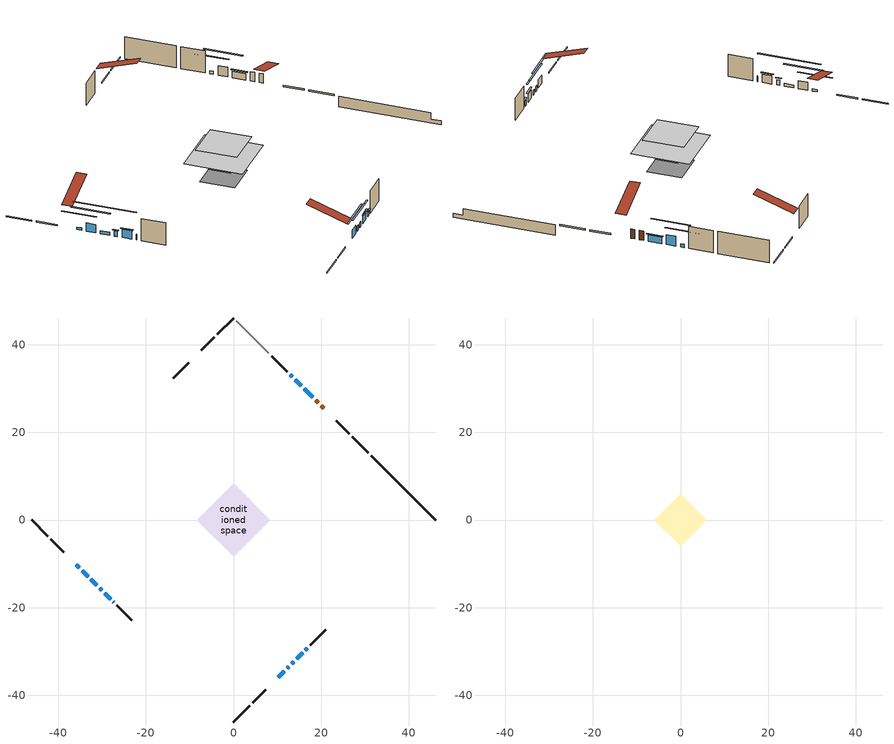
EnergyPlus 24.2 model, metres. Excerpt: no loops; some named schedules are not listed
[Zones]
conditioned space
 floor outside (Floor1 construction): -3.25,0 0,3.25 3.25,0 0,-3.25 z0.86
 floor adiabatic (AdiabaticFloorConstruction): -8.4,0 0,8.4 8.4,0 0,-8.4 z3.3
 floor foundation (Slab1 construction): -5.03,0 0,5.03 5.03,0 0,-5.03 z-1.43
 wall outside (RimJoist1 construction): 0,-46.07 3.69,-42.38 / -46.07,0 -42.38,-3.69 / 0,46.07 -3.69,42.38 / 30.76,15.31 27.07,19 z0.86:1.16
 wall outside (RimJoist2 construction): 4.35,-41.72 7.35,-38.72 / -41.72,-4.35 -38.72,-7.35 / -4.35,41.72 -7.35,38.72 / 26.41,19.66 23.41,22.66 z0.86:1.16
 wall outside (AdiabaticWallConstruction 1): 20.57,25.5 19.99,26.08 / 19.33,26.74 18.72,27.35 z0.86:2.89
 wall outside (AdiabaticWallConstruction): 18.07,28 16.13,29.94 z0.86:2.28; 10.19,-35.88 11.55,-34.52 / -34.54,-11.53 -33.18,-12.89 / 14.39,-31.68 15.75,-30.32 / -29.41,-16.66 -28.05,-18.02 z0.86:2.64; 12.21,-33.86 12.64,-33.43 / 16.41,-29.66 16.84,-29.23 z0.86:1.93; 13.3,-32.77 13.73,-32.34 z0.86:1.88; -35.88,-10.19 -35.2,-10.87 z0.86:1.37; -32.52,-13.55 -31.15,-14.92 z0.86:1.47; -30.5,-15.57 -30.07,-16 z0.86:2.03; -27.39,-18.68 -27.32,-18.75 z0.86:2.08; 15.47,30.6 14.07,32 z0.86:2.99; 13.41,32.66 12.91,33.16 z0.86:1.57
 wall outside (Wall1 construction): 17.5,-28.57 21.01,-25.06 / -26.67,-19.4 -23.15,-22.92 / -10.19,35.88 -13.71,32.36 / 12.25,33.82 8.73,37.34 z0.86:5.74
 wall foundation (FoundationWall1 construction): 31.41,14.66,-1.43 31.41,14.66,0.86 44.6,1.47,0.86 44.6,1.47,-0.55 46.07,0,-0.55 46.07,0,-1.43
 wall adiabatic (Wall3 construction): 8.08,37.99 0.66,45.41 z0.86:5.74
 window (WindowConstruction): 18.07,28 16.13,29.94 z0.86:2.28
 window (WindowConstruction 7): 10.19,-35.88 11.55,-34.52 z0.86:2.64
 window (WindowConstruction 8): 12.21,-33.86 12.64,-33.43 z0.86:1.93
 window (WindowConstruction 9): 13.3,-32.77 13.73,-32.34 z0.86:1.87
 window (WindowConstruction 10): -35.88,-10.19 -35.2,-10.87 z0.86:1.37
 window (WindowConstruction 11): -34.54,-11.53 -33.18,-12.89 z0.86:2.64
 window (WindowConstruction 13): -32.52,-13.55 -31.16,-14.91 z0.86:1.47
 window (WindowConstruction 1): 14.39,-31.68 15.75,-30.32 z0.86:2.64
 window (WindowConstruction 2): 16.41,-29.66 16.84,-29.23 z0.86:1.93
 window (WindowConstruction 3): -30.5,-15.57 -30.07,-16 z0.86:2.03
 window (WindowConstruction 4): -29.41,-16.66 -28.05,-18.02 z0.86:2.64
 window (WindowConstruction 12): -27.39,-18.68 -27.32,-18.75 z0.86:2.08
 window (WindowConstruction 5): 15.47,30.6 14.07,32 z0.86:2.99
 window (WindowConstruction 6): 13.41,32.66 12.91,33.16 z0.86:1.57
 door (Door): 20.57,25.5 19.99,26.08 z0.86:2.89
 door (Door 1): 19.33,26.74 18.72,27.35 z0.86:2.89
 ceiling adiabatic (AdiabaticFloorConstruction): 0,-8.4 8.4,0 0,8.4 -8.4,0 z3.3
attic - vented
 floor to conditioned space (Floor2 construction Reversed): -5.94,0 0,5.94 5.94,0 0,-5.94 z5.74
 roof outside (Roof1 construction): 9.53,-36.54,5.74 3.75,-30.75,8.46 2.22,-32.28,8.46 8.01,-38.06,5.74; -36.54,-9.53,5.74 -30.75,-3.75,8.46 -32.28,-2.22,8.46 -38.06,-8.01,5.74; -9.53,36.54,5.74 -3.75,30.75,8.46 -2.22,32.28,8.46 -8.01,38.06,5.74; 21.23,24.85,5.74 15.44,19.06,8.46 16.96,17.54,8.46 22.75,23.32,5.74
shading: 15.91,30.16 18.28,27.79 18.49,28 16.13,30.37 z2.58; 13.71,-32.36 8.03,-38.04 8.24,-38.25 13.92,-32.57 z5.69; 14.8,-31.27 10.05,-36.02 10.26,-36.23 15.01,-31.48 z4.98; 15.89,-30.18 11.14,-34.93 11.35,-35.14 16.1,-30.39 z4.93; -33.04,-13.03 -38.04,-8.03 -38.25,-8.24 -33.25,-13.24 z4.42; -31.02,-15.05 -36.7,-9.37 -36.91,-9.58 -31.23,-15.26 z5.69; -27.27,-18.8 -36.4,-9.67 -36.61,-9.88 -27.49,-19.01 z6.96; 15.96,-30.11 14.18,-31.89 14.39,-32.11 16.17,-30.32 z2.94; 17.05,-29.02 16.2,-29.87 16.41,-30.08 17.26,-29.23 z2.23; -29.86,-16.21 -30.71,-15.36 -30.92,-15.57 -30.07,-16.42 z2.33; -27.84,-18.23 -29.62,-16.45 -29.83,-16.66 -28.05,-18.45 z2.94; 11.91,34.16 17.63,28.44 17.84,28.66 12.12,34.37 z6.04; 10.75,35.32 15.57,30.5 15.78,30.71 10.96,35.53 z4.62
[Building]
Building 1: Terrain=Suburbs
[Site:Location]
Montreal Intl AP_QC: Latitude {deg}=45.47; Longitude {deg}=-73.74; Time Zone {hr}=-5; Elevation {m}=36; Keep Site Location Information=Yes
[Site:GroundTemperature:Shallow]
2.07863, -0.316383, -0.508184, 0.628371, 5.19101, 9.73239, 13.6695, 16.1636, 16.3755, 14.347, 10.5102, 6.10817
[Site:WaterMainsTemperature]
Calculation Method=Schedule; Temperature Schedule=mains temperature schedule
[Material] Roughness=Rough; Thermal Absorptance=0.9
Name | Thickness {m} | Conductivity {W/m-K} | Density {kg/m3} | Specific Heat {J/kg-K} | Solar Absorptance | Visible Absorptance
asphalt or fiberglass shingles | 0.00635 | 0.162714 | 1121.4 | 1465.45 | 0.4 | 0.4
ceiling loosefill ins | 0.0846667 | 0.0480833 | 16.02 | 1046.75 | 0.7 | 0.7
ceiling stud and cavity | 0.1397 | 0.0931187 | 65.682 | 1177.47 | 0.7 | 0.7
concrete 4.0 in. | 0.1016 | 1.803125 | 2242.8 | 837.4 | 0.7 | 0.7
concrete 8.0 in. | 0.2032 | 1.803125 | 2242.8 | 837.4 | 0.7 | 0.7
door material | 0.04445 | 0.0451087 | 512.64 | 1214.23 | 0.7 | 0.7
door material 1 | 0.04445 | 0.188738 | 512.64 | 1214.23 | 0.7 | 0.7
exterior vertical ins | 0.0542606 | 0.029427 | 32.04 | 1214.23 | 0.7 | 0.7
floor covering | 0.0127 | 0.0433444 | 54.468 | 1339.84 | 0.6 | 0.6
floor rigid ins; rim joist rigid ins; wall rigid ins | 0.051816 | 0.029427 | 32.04 | 1214.23 | 0.7 | 0.7
floor rigid ins 1; wall rigid ins 2 | 0.512978 | 0.029427 | 32.04 | 1214.23 | 0.7 | 0.7
floor stud and cavity | 0.1397 | 0.102477 | 92.3553 | 1139.71 | 0.7 | 0.7
floor stud and cavity 1 | 0.1397 | 1.75129 | 37.0049 | 1207.88 | 0.7 | 0.7
furniture material conditioned space 1 | 0.1524 | 0.115458 | 640.8 | 1214.23 | 0.6 | 0.6
gypsum board | 0.0127 | 0.160291 | 801 | 837.4 | 0.6 | 0.6
gypsum board 1 | 0.0127 | 0.160291 | 801 | 837.4 | 0.7 | 0.7
osb sheathing 0.5 in. | 0.0127 | 0.115458 | 512.64 | 1214.23 | 0.7 | 0.7
osb sheathing 0.75 in. | 0.01905 | 0.115458 | 512.64 | 1214.23 | 0.7 | 0.7
osb sheathing 2.0 in. | 0.0508 | 0.115458 | 512.64 | 1214.23 | 0.7 | 0.7
rim joist stud and cavity | 0.0508 | 0.034693 | 125.044 | 1163.47 | 0.6 | 0.6
rim joist stud and cavity 1 | 0.0508 | 0.0345269 | 125.044 | 1163.47 | 0.6 | 0.6
wall rigid ins 1 | 0.051816 | 0.029427 | 32.04 | 1214.23 | 0.4 | 0.4
wall stud and cavity | 0.1397 | 0.149696 | 139.0536 | 1170.24 | 0.7 | 0.7
wall stud and cavity 1 | 0.1397 | 0.127443 | 139.0536 | 1170.24 | 0.7 | 0.7
wall stud and cavity 2 | 0.0889 | 0.380278 | 52.3479 | 1209.89 | 0.7 | 0.7
wall stud and cavity 3 | 0.0889 | 0.391764 | 83.0341 | 1211.67 | 0.7 | 0.7
wood siding | 0.0254 | 0.102417 | 544.68 | 1172.36 | 0.4 | 0.4
wood siding 1; wood siding 2; wood siding 3 | 0.0254 | 0.102417 | 544.68 | 1172.36 | 0.7 | 0.7
[WindowMaterial:SimpleGlazingSystem]
Name | U-Factor {W/m2-K} | Solar Heat Gain Coefficient
WindowMaterial | 2.921331 | 0.62
WindowMaterial 1 | 2.89748 | 0.65
WindowMaterial 2 | 2.99003 | 0.52
WindowMaterial 3 | 2.98776 | 0.52
WindowMaterial 4 | 2.890102 | 0.66
WindowMaterial 5 | 2.99685 | 0.5
WindowMaterial 6 | 2.992306 | 0.51
WindowMaterial 7 | 3.01161 | 0.48
WindowMaterial 8 | 3.11495 | 0.41
WindowMaterial 9 | 2.97584 | 0.55
[Construction]
AdiabaticFloorConstruction: floor stud and cavity 1, floor rigid ins 1, osb sheathing 0.75 in., floor covering
AdiabaticWallConstruction: wood siding 2, wall rigid ins 2, wall stud and cavity 2, gypsum board
AdiabaticWallConstruction 1: wood siding 3, wall rigid ins 2, wall stud and cavity 2, gypsum board
Door: door material
Door 1: door material 1
Floor1 construction: floor stud and cavity, floor rigid ins, osb sheathing 0.75 in., floor covering
Floor2 construction Reversed: gypsum board, ceiling stud and cavity, ceiling loosefill ins
FoundationWall1 construction: concrete 8.0 in., gypsum board 1
furniture construction conditioned space 1: furniture material conditioned space 1
PartitionWallConstruction: gypsum board, wall stud and cavity 3, gypsum board
RimJoist1 construction: wood siding 1, rim joist rigid ins, osb sheathing 2.0 in., rim joist stud and cavity
RimJoist2 construction: wood siding 1, rim joist rigid ins, osb sheathing 2.0 in., rim joist stud and cavity 1
Roof1 construction: asphalt or fiberglass shingles
Slab1 construction: concrete 4.0 in.
Wall1 construction: wood siding, wall rigid ins, osb sheathing 0.5 in., wall stud and cavity, gypsum board
Wall3 construction: wall rigid ins 1, osb sheathing 0.5 in., wall stud and cavity 1, gypsum board
WindowConstruction: WindowMaterial
WindowConstruction 1; WindowConstruction 11; WindowConstruction 4; WindowConstruction 7: WindowMaterial 1
WindowConstruction 10: WindowMaterial 7
WindowConstruction 12: WindowMaterial 8
WindowConstruction 13: WindowMaterial 9
WindowConstruction 2; WindowConstruction 8: WindowMaterial 2
WindowConstruction 3: WindowMaterial 3
WindowConstruction 5: WindowMaterial 4
WindowConstruction 6: WindowMaterial 5
WindowConstruction 9: WindowMaterial 6
[Zone] Multiplier=1; Part of Total Floor Area=Yes
Name | Volume {m3}
attic - vented | 31.2382
conditioned space | 489.4
[Space]
Name | Zone | Volume {m3}
attic - vented 1 | attic - vented | 31.2382
conditioned space 1 | conditioned space | 489.4
[ZoneInfiltration:EffectiveLeakageArea]
infil attic - vented 1: Zone or Space=attic - vented 1; Schedule=Always On Discrete; Effective Air Leakage Area {cm2}=2822.4; Stack Coefficient=0.000189645; Wind Coefficient=9.30446e-06
[ZoneMixing]
whole house fan mix: Zone or Space=attic - vented; Schedule=Always On Continuous; Design Flow Rate Calculation Method=Flow/Zone; Design Flow Rate {m3/s}=0; Source Zone or Space=conditioned space
[SurfaceProperty:ExposedFoundationPerimeter]
Slab1: Exposed Perimeter Calculation Method=TotalExposedPerimeter; Total Exposed Perimeter {m}=20.726
[InternalMass] Zone or ZoneList=conditioned space; Space or SpaceList=conditioned space 1
Name | Construction | Surface Area {m2}
furniture mass conditioned space 1 | furniture construction conditioned space 1 | 85.1481
partition wall mass | PartitionWallConstruction | 212.87
[Lights]
interior lighting: Zone or ZoneList or Space or SpaceList=conditioned space 1; Schedule=interior lighting schedule; Design Level Calculation Method=LightingLevel; Lighting Level {W}=343.2; Return Air Fraction=0; Fraction Radiant=0.6; Fraction Visible=0.2; Fraction Replaceable=1
[People]
occupants: Zone or ZoneList or Space or SpaceList=conditioned space 1; Number of People Schedule=occupants schedule; Number of People Calculation Method=People; Number of People=3; Fraction Radiant=0.314171; Sensible Heat Fraction=0.56303; Activity Level Schedule=occupants activity schedule; Carbon Dioxide Generation Rate {m3/s-W}=0; Enable ASHRAE 55 Comfort Warnings=No; Mean Radiant Temperature Calculation Type=EnclosureAveraged
[ElectricEquipment] Zone or ZoneList or Space or SpaceList=conditioned space 1; Design Level Calculation Method=EquipmentLevel
Name | Schedule | Design Level {W} | Fraction Latent | Fraction Radiant | Fraction Lost
clothes dryer | clothes dryer schedule | 140.772 | 0.015 | 0.081 | 0.85
clothes washer | clothes washer schedule | 32.1985 | 0.03 | 0.162 | 0.7
cooking range | cooking range schedule | 208.969 | 0.08 | 0.432 | 0.2
dishwasher | dishwasher schedule | 66.8632 | 0.3 | 0.18 | 0.4
fridge | fridge schedule | 72.9452 | 0 | 0.6 | 0
mech vent bath fan 0 | mech vent bath fan 0 schedule | 50.2 | 0 | 0 | 1
mech vent bath fan 1 | mech vent bath fan 1 schedule | 50.2 | 0 | 0 | 1
mech vent house fan | mech vent house fan schedule | 0 | 0 | 0 | 1
mech vent house fan cfis | mech vent house fan cfis schedule | 0 | 0 | 0 | 0
mech vent range fan 0 | mech vent range fan 0 schedule | 57 | 0 | 0 | 1
misc plug loads | misc plug loads schedule | 494.7 | 0.045 | 0.513 | 0.1
whole house fan | Always On Discrete | 0 | 0 | 0 | 1
[OtherEquipment] Zone or ZoneList or Space or SpaceList=conditioned space 1; Design Level Calculation Method=EquipmentLevel
Name | Fuel Type | Schedule | Design Level {W} | Fraction Latent | Fraction Radiant | Fraction Lost
clothes dryer 1 | Electricity | clothes dryer schedule | 0 | 0.015 | 0.081 | 0.85
cooking range 1 | Electricity | cooking range schedule | 0 | 0.08 | 0.432 | 0.2
general water use latent | None | general water use schedule | 59.3978 | 1 | 0 | 0
general water use sensible | None | general water use schedule | -58.539 | 0 | 0.6 | 0
mech vent house fan latent load | None | Always On Discrete | 0 | 1 | 0 | 0
mech vent house fan sensible load | None | Always On Discrete | 0 | 0 | 0 | 0
water heater energy adjustment1 | Electricity | Always On Discrete | 0.01 | 0 | 0 | 1
[ZoneInfiltration:DesignFlowRate] Zone or ZoneList or Space or SpaceList=conditioned space 1; Schedule=Always On Discrete; Design Flow Rate Calculation Method=Flow/Zone; Design Flow Rate {m3/s}=0
infil flow; natural vent flow; whole house fan flow
[Foundation:Kiva]
Foundation Kiva 1: Initial Indoor Air Temperature {C}=18; Wall Height Above Grade {m}=0.859993; Wall Depth Below Slab {m}=0.2032; Custom Block Material Name 1=exterior vertical ins; Custom Block Depth 1 {m}=2.28999; Custom Block X Position 1 {m}=0.2159; Custom Block Z Position 1 {m}=0
[Foundation:Kiva:Settings]
Soil Conductivity {W/m-K}=0.849921; Soil Density {kg/m3}=1842.3; Soil Specific Heat {J/kg-K}=418.7; Ground Solar Absorptivity=0.9; Ground Thermal Absorptivity=0.9; Ground Surface Roughness {m}=0.03; Far-Field Width {m}=40; Deep-Ground Boundary Condition=ZeroFlux; Deep-Ground Depth {m}=40; Minimum Cell Dimension {m}=0.2; Maximum Cell Growth Coefficient=3; Simulation Timestep=Timestep
[Exterior:Lights]
exterior lighting: Schedule=exterior lighting schedule; Design Level {W}=75.6
[Schedule:Constant]
Name | Hourly Value
Always On Continuous; mech vent house fan schedule; mech vent house fan cfis schedule; Always On Discrete | 1
occupants activity schedule | 117.228
fridge schedule | 0
[Schedule:Week:Daily]
interior lighting schedule Week Rule - Jan1-Jan27: interior lighting schedule day, interior lighting schedule day, interior lighting schedule day, interior lighting schedule day, interior lighting schedule day, interior lighting schedule day, interior lighting schedule day, interior lighting schedule default day, interior lighting schedule default day, interior lighting schedule default day, interior lighting schedule default day, interior lighting schedule default day
interior lighting schedule Week Rule - Jan28-Feb3: interior lighting schedule day, interior lighting schedule day, interior lighting schedule day, interior lighting schedule day, interior lighting schedule day 1, interior lighting schedule day 1, interior lighting schedule day 1, interior lighting schedule default day, interior lighting schedule default day, interior lighting schedule default day, interior lighting schedule default day, interior lighting schedule default day
interior lighting schedule Week Rule - Feb4-Feb24: interior lighting schedule day 1, interior lighting schedule day 1, interior lighting schedule day 1, interior lighting schedule day 1, interior lighting schedule day 1, interior lighting schedule day 1, interior lighting schedule day 1, interior lighting schedule default day, interior lighting schedule default day, interior lighting schedule default day, interior lighting schedule default day, interior lighting schedule default day
interior lighting schedule Week Rule - Feb25-Mar3: interior lighting schedule day 1, interior lighting schedule day 1, interior lighting schedule day 1, interior lighting schedule day 1, interior lighting schedule day 2, interior lighting schedule day 2, interior lighting schedule day 2, interior lighting schedule default day, interior lighting schedule default day, interior lighting schedule default day, interior lighting schedule default day, interior lighting schedule default day
interior lighting schedule Week Rule - Mar4-Mar31: interior lighting schedule day 2, interior lighting schedule day 2, interior lighting schedule day 2, interior lighting schedule day 2, interior lighting schedule day 2, interior lighting schedule day 2, interior lighting schedule day 2, interior lighting schedule default day, interior lighting schedule default day, interior lighting schedule default day, interior lighting schedule default day, interior lighting schedule default day
interior lighting schedule Week Rule - Apr1-Apr28: interior lighting schedule day 3, interior lighting schedule day 3, interior lighting schedule day 3, interior lighting schedule day 3, interior lighting schedule day 3, interior lighting schedule day 3, interior lighting schedule day 3, interior lighting schedule default day, interior lighting schedule default day, interior lighting schedule default day, interior lighting schedule default day, interior lighting schedule default day
interior lighting schedule Week Rule - Apr29-May5: interior lighting schedule day 3, interior lighting schedule day 3, interior lighting schedule day 4, interior lighting schedule day 4, interior lighting schedule day 4, interior lighting schedule day 4, interior lighting schedule day 4, interior lighting schedule default day, interior lighting schedule default day, interior lighting schedule default day, interior lighting schedule default day, interior lighting schedule default day
interior lighting schedule Week Rule - May6-May26: interior lighting schedule day 4, interior lighting schedule day 4, interior lighting schedule day 4, interior lighting schedule day 4, interior lighting schedule day 4, interior lighting schedule day 4, interior lighting schedule day 4, interior lighting schedule default day, interior lighting schedule default day, interior lighting schedule default day, interior lighting schedule default day, interior lighting schedule default day
interior lighting schedule Week Rule - May27-Jun2: interior lighting schedule day 4, interior lighting schedule day 4, interior lighting schedule day 4, interior lighting schedule day 4, interior lighting schedule day 4, interior lighting schedule day 5, interior lighting schedule day 5, interior lighting schedule default day, interior lighting schedule default day, interior lighting schedule default day, interior lighting schedule default day, interior lighting schedule default day
interior lighting schedule Week Rule - Jun3-Jun30: interior lighting schedule day 5, interior lighting schedule day 5, interior lighting schedule day 5, interior lighting schedule day 5, interior lighting schedule day 5, interior lighting schedule day 5, interior lighting schedule day 5, interior lighting schedule default day, interior lighting schedule default day, interior lighting schedule default day, interior lighting schedule default day, interior lighting schedule default day
interior lighting schedule Week Rule - Jul1-Jul28: interior lighting schedule day 6, interior lighting schedule day 6, interior lighting schedule day 6, interior lighting schedule day 6, interior lighting schedule day 6, interior lighting schedule day 6, interior lighting schedule day 6, interior lighting schedule default day, interior lighting schedule default day, interior lighting schedule default day, interior lighting schedule default day, interior lighting schedule default day
interior lighting schedule Week Rule - Jul29-Aug4: interior lighting schedule day 6, interior lighting schedule day 6, interior lighting schedule day 6, interior lighting schedule day 7, interior lighting schedule day 7, interior lighting schedule day 7, interior lighting schedule day 7, interior lighting schedule default day, interior lighting schedule default day, interior lighting schedule default day, interior lighting schedule default day, interior lighting schedule default day
interior lighting schedule Week Rule - Aug5-Aug25: interior lighting schedule day 7, interior lighting schedule day 7, interior lighting schedule day 7, interior lighting schedule day 7, interior lighting schedule day 7, interior lighting schedule day 7, interior lighting schedule day 7, interior lighting schedule default day, interior lighting schedule default day, interior lighting schedule default day, interior lighting schedule default day, interior lighting schedule default day
interior lighting schedule Week Rule - Aug26-Sep1: interior lighting schedule day 7, interior lighting schedule day 7, interior lighting schedule day 7, interior lighting schedule day 7, interior lighting schedule day 7, interior lighting schedule day 7, interior lighting schedule day 8, interior lighting schedule default day, interior lighting schedule default day, interior lighting schedule default day, interior lighting schedule default day, interior lighting schedule default day
interior lighting schedule Week Rule - Sep2-Sep29: interior lighting schedule day 8, interior lighting schedule day 8, interior lighting schedule day 8, interior lighting schedule day 8, interior lighting schedule day 8, interior lighting schedule day 8, interior lighting schedule day 8, interior lighting schedule default day, interior lighting schedule default day, interior lighting schedule default day, interior lighting schedule default day, interior lighting schedule default day
interior lighting schedule Week Rule - Sep30-Oct6: interior lighting schedule day 8, interior lighting schedule day 9, interior lighting schedule day 9, interior lighting schedule day 9, interior lighting schedule day 9, interior lighting schedule day 9, interior lighting schedule day 9, interior lighting schedule default day, interior lighting schedule default day, interior lighting schedule default day, interior lighting schedule default day, interior lighting schedule default day
interior lighting schedule Week Rule - Oct7-Oct27: interior lighting schedule day 9, interior lighting schedule day 9, interior lighting schedule day 9, interior lighting schedule day 9, interior lighting schedule day 9, interior lighting schedule day 9, interior lighting schedule day 9, interior lighting schedule default day, interior lighting schedule default day, interior lighting schedule default day, interior lighting schedule default day, interior lighting schedule default day
interior lighting schedule Week Rule - Oct28-Nov3: interior lighting schedule day 9, interior lighting schedule day 9, interior lighting schedule day 9, interior lighting schedule day 9, interior lighting schedule day 10, interior lighting schedule day 10, interior lighting schedule day 10, interior lighting schedule default day, interior lighting schedule default day, interior lighting schedule default day, interior lighting schedule default day, interior lighting schedule default day
interior lighting schedule Week Rule - Nov4-Nov24: interior lighting schedule day 10, interior lighting schedule day 10, interior lighting schedule day 10, interior lighting schedule day 10, interior lighting schedule day 10, interior lighting schedule day 10, interior lighting schedule day 10, interior lighting schedule default day, interior lighting schedule default day, interior lighting schedule default day, interior lighting schedule default day, interior lighting schedule default day
interior lighting schedule Week Rule - Nov25-Dec1: interior lighting schedule day 10, interior lighting schedule day 10, interior lighting schedule day 10, interior lighting schedule day 10, interior lighting schedule day 10, interior lighting schedule day 10, interior lighting schedule day 11, interior lighting schedule default day, interior lighting schedule default day, interior lighting schedule default day, interior lighting schedule default day, interior lighting schedule default day
interior lighting schedule Week Rule - Dec2-Dec31: interior lighting schedule day 11, interior lighting schedule day 11, interior lighting schedule day 11, interior lighting schedule day 11, interior lighting schedule day 11, interior lighting schedule day 11, interior lighting schedule day 11, interior lighting schedule default day, interior lighting schedule default day, interior lighting schedule default day, interior lighting schedule default day, interior lighting schedule default day
occupants schedule Week Rule - Jan1-Dec31: occupants schedule day, occupants schedule day, occupants schedule day, occupants schedule day, occupants schedule day, occupants schedule day, occupants schedule day, occupants schedule default day, occupants schedule default day, occupants schedule default day, occupants schedule default day, occupants schedule default day
clothes dryer schedule Week Rule - Jan1-Dec31: clothes dryer schedule day, clothes dryer schedule day, clothes dryer schedule day, clothes dryer schedule day, clothes dryer schedule day, clothes dryer schedule day, clothes dryer schedule day, clothes dryer schedule default day, clothes dryer schedule default day, clothes dryer schedule default day, clothes dryer schedule default day, clothes dryer schedule default day
clothes washer schedule Week Rule - Jan1-Dec31: clothes washer schedule day, clothes washer schedule day, clothes washer schedule day, clothes washer schedule day, clothes washer schedule day, clothes washer schedule day, clothes washer schedule day, clothes washer schedule default day, clothes washer schedule default day, clothes washer schedule default day, clothes washer schedule default day, clothes washer schedule default day
cooking range schedule Week Rule - Jan1-Dec31: cooking range schedule day, cooking range schedule day, cooking range schedule day, cooking range schedule day, cooking range schedule day, cooking range schedule day, cooking range schedule day, cooking range schedule default day, cooking range schedule default day, cooking range schedule default day, cooking range schedule default day, cooking range schedule default day
dishwasher schedule Week Rule - Jan1-Dec31: dishwasher schedule day, dishwasher schedule day, dishwasher schedule day, dishwasher schedule day, dishwasher schedule day, dishwasher schedule day, dishwasher schedule day, dishwasher schedule default day, dishwasher schedule default day, dishwasher schedule default day, dishwasher schedule default day, dishwasher schedule default day
mech vent bath fan 0 schedule Week Rule - Jan1-Dec31: mech vent bath fan 0 schedule day, mech vent bath fan 0 schedule day, mech vent bath fan 0 schedule day, mech vent bath fan 0 schedule day, mech vent bath fan 0 schedule day, mech vent bath fan 0 schedule day, mech vent bath fan 0 schedule day, mech vent bath fan 0 schedule default day, mech vent bath fan 0 schedule default day, mech vent bath fan 0 schedule default day, mech vent bath fan 0 schedule default day, mech vent bath fan 0 schedule default day
mech vent bath fan 1 schedule Week Rule - Jan1-Dec31: mech vent bath fan 1 schedule day, mech vent bath fan 1 schedule day, mech vent bath fan 1 schedule day, mech vent bath fan 1 schedule day, mech vent bath fan 1 schedule day, mech vent bath fan 1 schedule day, mech vent bath fan 1 schedule day, mech vent bath fan 1 schedule default day, mech vent bath fan 1 schedule default day, mech vent bath fan 1 schedule default day, mech vent bath fan 1 schedule default day, mech vent bath fan 1 schedule default day
mech vent range fan 0 schedule Week Rule - Jan1-Dec31: mech vent range fan 0 schedule day, mech vent range fan 0 schedule day, mech vent range fan 0 schedule day, mech vent range fan 0 schedule day, mech vent range fan 0 schedule day, mech vent range fan 0 schedule day, mech vent range fan 0 schedule day, mech vent range fan 0 schedule default day, mech vent range fan 0 schedule default day, mech vent range fan 0 schedule default day, mech vent range fan 0 schedule default day, mech vent range fan 0 schedule default day
misc plug loads schedule Week Rule - Jan1-Dec31: misc plug loads schedule day, misc plug loads schedule day, misc plug loads schedule day, misc plug loads schedule day, misc plug loads schedule day, misc plug loads schedule day, misc plug loads schedule day, misc plug loads schedule default day, misc plug loads schedule default day, misc plug loads schedule default day, misc plug loads schedule default day, misc plug loads schedule default day
general water use schedule Week Rule - Jan1-Dec31: general water use schedule day, general water use schedule day, general water use schedule day, general water use schedule day, general water use schedule day, general water use schedule day, general water use schedule day, general water use schedule default day, general water use schedule default day, general water use schedule default day, general water use schedule default day, general water use schedule default day
exterior lighting schedule Week Rule - Jan1-Jan27: exterior lighting schedule day, exterior lighting schedule day, exterior lighting schedule day, exterior lighting schedule day, exterior lighting schedule day, exterior lighting schedule day, exterior lighting schedule day, exterior lighting schedule default day, exterior lighting schedule default day, exterior lighting schedule default day, exterior lighting schedule default day, exterior lighting schedule default day
exterior lighting schedule Week Rule - Jan28-Feb3: exterior lighting schedule day, exterior lighting schedule day, exterior lighting schedule day, exterior lighting schedule day, exterior lighting schedule day 1, exterior lighting schedule day 1, exterior lighting schedule day 1, exterior lighting schedule default day, exterior lighting schedule default day, exterior lighting schedule default day, exterior lighting schedule default day, exterior lighting schedule default day
exterior lighting schedule Week Rule - Feb4-Feb24: exterior lighting schedule day 1, exterior lighting schedule day 1, exterior lighting schedule day 1, exterior lighting schedule day 1, exterior lighting schedule day 1, exterior lighting schedule day 1, exterior lighting schedule day 1, exterior lighting schedule default day, exterior lighting schedule default day, exterior lighting schedule default day, exterior lighting schedule default day, exterior lighting schedule default day
exterior lighting schedule Week Rule - Feb25-Mar3: exterior lighting schedule day 1, exterior lighting schedule day 1, exterior lighting schedule day 1, exterior lighting schedule day 1, exterior lighting schedule day 2, exterior lighting schedule day 2, exterior lighting schedule day 2, exterior lighting schedule default day, exterior lighting schedule default day, exterior lighting schedule default day, exterior lighting schedule default day, exterior lighting schedule default day
exterior lighting schedule Week Rule - Mar4-Mar31: exterior lighting schedule day 2, exterior lighting schedule day 2, exterior lighting schedule day 2, exterior lighting schedule day 2, exterior lighting schedule day 2, exterior lighting schedule day 2, exterior lighting schedule day 2, exterior lighting schedule default day, exterior lighting schedule default day, exterior lighting schedule default day, exterior lighting schedule default day, exterior lighting schedule default day
exterior lighting schedule Week Rule - Apr1-Apr28: exterior lighting schedule day 3, exterior lighting schedule day 3, exterior lighting schedule day 3, exterior lighting schedule day 3, exterior lighting schedule day 3, exterior lighting schedule day 3, exterior lighting schedule day 3, exterior lighting schedule default day, exterior lighting schedule default day, exterior lighting schedule default day, exterior lighting schedule default day, exterior lighting schedule default day
exterior lighting schedule Week Rule - Apr29-May5: exterior lighting schedule day 3, exterior lighting schedule day 3, exterior lighting schedule day 4, exterior lighting schedule day 4, exterior lighting schedule day 4, exterior lighting schedule day 4, exterior lighting schedule day 4, exterior lighting schedule default day, exterior lighting schedule default day, exterior lighting schedule default day, exterior lighting schedule default day, exterior lighting schedule default day
exterior lighting schedule Week Rule - May6-May26: exterior lighting schedule day 4, exterior lighting schedule day 4, exterior lighting schedule day 4, exterior lighting schedule day 4, exterior lighting schedule day 4, exterior lighting schedule day 4, exterior lighting schedule day 4, exterior lighting schedule default day, exterior lighting schedule default day, exterior lighting schedule default day, exterior lighting schedule default day, exterior lighting schedule default day
exterior lighting schedule Week Rule - May27-Jun2: exterior lighting schedule day 4, exterior lighting schedule day 4, exterior lighting schedule day 4, exterior lighting schedule day 4, exterior lighting schedule day 4, exterior lighting schedule day 5, exterior lighting schedule day 5, exterior lighting schedule default day, exterior lighting schedule default day, exterior lighting schedule default day, exterior lighting schedule default day, exterior lighting schedule default day
exterior lighting schedule Week Rule - Jun3-Jun30: exterior lighting schedule day 5, exterior lighting schedule day 5, exterior lighting schedule day 5, exterior lighting schedule day 5, exterior lighting schedule day 5, exterior lighting schedule day 5, exterior lighting schedule day 5, exterior lighting schedule default day, exterior lighting schedule default day, exterior lighting schedule default day, exterior lighting schedule default day, exterior lighting schedule default day
exterior lighting schedule Week Rule - Jul1-Jul28: exterior lighting schedule day 6, exterior lighting schedule day 6, exterior lighting schedule day 6, exterior lighting schedule day 6, exterior lighting schedule day 6, exterior lighting schedule day 6, exterior lighting schedule day 6, exterior lighting schedule default day, exterior lighting schedule default day, exterior lighting schedule default day, exterior lighting schedule default day, exterior lighting schedule default day
exterior lighting schedule Week Rule - Jul29-Aug4: exterior lighting schedule day 6, exterior lighting schedule day 6, exterior lighting schedule day 6, exterior lighting schedule day 7, exterior lighting schedule day 7, exterior lighting schedule day 7, exterior lighting schedule day 7, exterior lighting schedule default day, exterior lighting schedule default day, exterior lighting schedule default day, exterior lighting schedule default day, exterior lighting schedule default day
exterior lighting schedule Week Rule - Aug5-Aug25: exterior lighting schedule day 7, exterior lighting schedule day 7, exterior lighting schedule day 7, exterior lighting schedule day 7, exterior lighting schedule day 7, exterior lighting schedule day 7, exterior lighting schedule day 7, exterior lighting schedule default day, exterior lighting schedule default day, exterior lighting schedule default day, exterior lighting schedule default day, exterior lighting schedule default day
[Schedule:Year]
interior lighting schedule: interior lighting schedule Week Rule - Jan1-Jan27, 1, 1, 1, 27, interior lighting schedule Week Rule - Jan28-Feb3, 1, 28, 2, 3, interior lighting schedule Week Rule - Feb4-Feb24, 2, 4, 2, 24, interior lighting schedule Week Rule - Feb25-Mar3, 2, 25, 3, 3, interior lighting schedule Week Rule - Mar4-Mar31, 3, 4, 3, 31, interior lighting schedule Week Rule - Apr1-Apr28, 4, 1, 4, 28, interior lighting schedule Week Rule - Apr29-May5, 4, 29, 5, 5, interior lighting schedule Week Rule - May6-May26, 5, 6, 5, 26, interior lighting schedule Week Rule - May27-Jun2, 5, 27, 6, 2, interior lighting schedule Week Rule - Jun3-Jun30, 6, 3, 6, 30, interior lighting schedule Week Rule - Jul1-Jul28, 7, 1, 7, 28, interior lighting schedule Week Rule - Jul29-Aug4, 7, 29, 8, 4, interior lighting schedule Week Rule - Aug5-Aug25, 8, 5, 8, 25, interior lighting schedule Week Rule - Aug26-Sep1, 8, 26, 9, 1, interior lighting schedule Week Rule - Sep2-Sep29, 9, 2, 9, 29, interior lighting schedule Week Rule - Sep30-Oct6, 9, 30, 10, 6, interior lighting schedule Week Rule - Oct7-Oct27, 10, 7, 10, 27, interior lighting schedule Week Rule - Oct28-Nov3, 10, 28, 11, 3, interior lighting schedule Week Rule - Nov4-Nov24, 11, 4, 11, 24, interior lighting schedule Week Rule - Nov25-Dec1, 11, 25, 12, 1, interior lighting schedule Week Rule - Dec2-Dec31, 12, 2, 12, 31
occupants schedule: occupants schedule Week Rule - Jan1-Dec31, 1, 1, 12, 31
clothes dryer schedule: clothes dryer schedule Week Rule - Jan1-Dec31, 1, 1, 12, 31
clothes washer schedule: clothes washer schedule Week Rule - Jan1-Dec31, 1, 1, 12, 31
cooking range schedule: cooking range schedule Week Rule - Jan1-Dec31, 1, 1, 12, 31
dishwasher schedule: dishwasher schedule Week Rule - Jan1-Dec31, 1, 1, 12, 31
mech vent bath fan 0 schedule: mech vent bath fan 0 schedule Week Rule - Jan1-Dec31, 1, 1, 12, 31
mech vent bath fan 1 schedule: mech vent bath fan 1 schedule Week Rule - Jan1-Dec31, 1, 1, 12, 31
mech vent range fan 0 schedule: mech vent range fan 0 schedule Week Rule - Jan1-Dec31, 1, 1, 12, 31
misc plug loads schedule: misc plug loads schedule Week Rule - Jan1-Dec31, 1, 1, 12, 31
general water use schedule: general water use schedule Week Rule - Jan1-Dec31, 1, 1, 12, 31
exterior lighting schedule: exterior lighting schedule Week Rule - Jan1-Jan27, 1, 1, 1, 27, exterior lighting schedule Week Rule - Jan28-Feb3, 1, 28, 2, 3, exterior lighting schedule Week Rule - Feb4-Feb24, 2, 4, 2, 24, exterior lighting schedule Week Rule - Feb25-Mar3, 2, 25, 3, 3, exterior lighting schedule Week Rule - Mar4-Mar31, 3, 4, 3, 31, exterior lighting schedule Week Rule - Apr1-Apr28, 4, 1, 4, 28, exterior lighting schedule Week Rule - Apr29-May5, 4, 29, 5, 5, exterior lighting schedule Week Rule - May6-May26, 5, 6, 5, 26, exterior lighting schedule Week Rule - May27-Jun2, 5, 27, 6, 2, exterior lighting schedule Week Rule - Jun3-Jun30, 6, 3, 6, 30, exterior lighting schedule Week Rule - Jul1-Jul28, 7, 1, 7, 28, exterior lighting schedule Week Rule - Jul29-Aug4, 7, 29, 8, 4, exterior lighting schedule Week Rule - Aug5-Aug25, 8, 5, 8, 25, exterior lighting schedule Week Rule - Aug26-Sep1, 8, 26, 9, 1, exterior lighting schedule Week Rule - Sep2-Sep29, 9, 2, 9, 29, exterior lighting schedule Week Rule - Sep30-Oct6, 9, 30, 10, 6, exterior lighting schedule Week Rule - Oct7-Oct27, 10, 7, 10, 27, exterior lighting schedule Week Rule - Oct28-Nov3, 10, 28, 11, 3, exterior lighting schedule Week Rule - Nov4-Nov24, 11, 4, 11, 24, exterior lighting schedule Week Rule - Nov25-Dec1, 11, 25, 12, 1, exterior lighting schedule Week Rule - Dec2-Dec31, 12, 2, 12, 31
[Schedule:Compact]
mains temperature schedule: Through: 01/01, For: AllDays, Until: 24:00, 6.56833, Through: 01/02, For: AllDays, Until: 24:00, 6.48722, Through: 01/03, For: AllDays, Until: 24:00, 6.40722, Through: 01/04, For: AllDays, Until: 24:00, 6.32889, Through: 01/05, For: AllDays, Until: 24:00, 6.25167, Through: 01/06, For: AllDays, Until: 24:00, 6.17611, Through: 01/07, For: AllDays, Until: 24:00, 6.10222, Through: 01/08, For: AllDays, Until: 24:00, 6.02944, Through: 01/09, For: AllDays, Until: 24:00, 5.95833, Through: 01/10, For: AllDays, Until: 24:00, 5.88889, Through: 01/11, For: AllDays, Until: 24:00, 5.82056, Through: 01/12, For: AllDays, Until: 24:00, 5.75444, Through: 01/13, For: AllDays, Until: 24:00, 5.68944, Through: 01/14, For: AllDays, Until: 24:00, 5.62611, Through: 01/15, For: AllDays, Until: 24:00, 5.56444, Through: 01/16, For: AllDays, Until: 24:00, 5.50444, Through: 01/17, For: AllDays, Until: 24:00, 5.44611, Through: 01/18, For: AllDays, Until: 24:00, 5.38944, Through: 01/19, For: AllDays, Until: 24:00, 5.33389, Through: 01/20, For: AllDays, Until: 24:00, 5.28111, Through: 01/21, For: AllDays, Until: 24:00, 5.22944, Through: 01/22, For: AllDays, Until: 24:00, 5.17944, Through: 01/23, For: AllDays, Until: 24:00, 5.13111, Through: 01/24, For: AllDays, Until: 24:00, 5.085, Through: 01/25, For: AllDays, Until: 24:00, 5.04056, Through: 01/26, For: AllDays, Until: 24:00, 4.99778, Through: 01/27, For: AllDays, Until: 24:00, 4.95667, Through: 01/28, For: AllDays, Until: 24:00, 4.91778, Through: 01/29, For: AllDays, Until: 24:00, 4.88056, Through: 01/30, For: AllDays, Until: 24:00, 4.845, Through: 01/31, For: AllDays, Until: 24:00, 4.81167, Through: 02/01, For: AllDays, Until: 24:00, 4.77944, Through: 02/02, For: AllDays, Until: 24:00, 4.75, Through: 02/03, For: AllDays, Until: 24:00, 4.72167, Through: 02/04, For: AllDays, Until: 24:00, 4.69611, Through: 02/05, For: AllDays, Until: 24:00, 4.67167, Through: 02/06, For: AllDays, Until: 24:00, 4.64944, Through: 02/07, For: AllDays, Until: 24:00, 4.62889, Through: 02/08, For: AllDays, Until: 24:00, 4.61056, Through: 02/09, For: AllDays, Until: 24:00, 4.59389, Through: 02/10, For: AllDays, Until: 24:00, 4.57944, Through: 02/11, For: AllDays, Until: 24:00, 4.56667, Through: 02/12, For: AllDays, Until: 24:00, 4.55611, Through: 02/13, For: AllDays, Until: 24:00, 4.54722, Through: 02/14, For: AllDays, Until: 24:00, 4.54056, Through: 02/15, For: AllDays, Until: 24:00, 4.53556, Through: 02/16, For: AllDays, Until: 24:00, 4.53278, Through: 02/17, For: AllDays, Until: 24:00, 4.53167, Through: 02/18, For: AllDays, Until: 24:00, 4.53278, Through: 02/19, For: AllDays, Until: 24:00, 4.53556, Through: 02/20, For: AllDays, Until: 24:00, 4.54056, Through: 02/21, For: AllDays, Until: 24:00, 4.54722, Through: 02/22, For: AllDays, Until: 24:00, 4.55611, Through: 02/23, For: AllDays, Until: 24:00, 4.56667, Through: 02/24, For: AllDays, Until: 24:00, 4.57944, Through: 02/25, For: AllDays, Until: 24:00, 4.59389, Through: 02/26, For: AllDays, Until: 24:00, 4.61056, Through: 02/27, For: AllDays, Until: 24:00, 4.62889, Through: 02/28, For: AllDays, Until: 24:00, 4.64889, Through: 03/01, For: AllDays, Until: 24:00, 4.67111, Through: 03/02, For: AllDays, Until: 24:00, 4.69556, Through: 03/03, For: AllDays, Until: 24:00, 4.72167, Through: 03/04, For: AllDays, Until: 24:00, 4.74944, Through: 03/05, For: AllDays, Until: 24:00, 4.77944, Through: 03/06, For: AllDays, Until: 24:00, 4.81111, Through: 03/07, For: AllDays, Until: 24:00, 4.84444, Through: 03/08, For: AllDays, Until: 24:00, 4.88, Through: 03/09, For: AllDays, Until: 24:00, 4.91722, Through: 03/10, For: AllDays, Until: 24:00, 4.95611, Through: 03/11, For: AllDays, Until: 24:00, 4.99722, Through: 03/12, For: AllDays, Until: 24:00, 5.04, Through: 03/13, For: AllDays, Until: 24:00, 5.08444, Through: 03/14, For: AllDays, Until: 24:00, 5.13056, Through: 03/15, For: AllDays, Until: 24:00, 5.17889, Through: 03/16, For: AllDays, Until: 24:00, 5.22833, Through: 03/17, For: AllDays, Until: 24:00, 5.28, Through: 03/18, For: AllDays, Until: 24:00, 5.33333, Through: 03/19, For: AllDays, Until: 24:00, 5.38833, Through: 03/20, For: AllDays, Until: 24:00, 5.445, Through: 03/21, For: AllDays, Until: 24:00, 5.50333, Through: 03/22, For: AllDays, Until: 24:00, 5.56333, Through: 03/23, For: AllDays, Until: 24:00, 5.625, Through: 03/24, For: AllDays, Until: 24:00, 5.68833, Through: 03/25, For: AllDays, Until: 24:00, 5.75333, Through: 03/26, For: AllDays, Until: 24:00, 5.81944, Through: 03/27, For: AllDays, Until: 24:00, 5.88778, Through: 03/28, For: AllDays, Until: 24:00, 5.95722, Through: 03/29, For: AllDays, Until: 24:00, 6.02833, Through: 03/30, For: AllDays, Until: 24:00, 6.10111, Through: 03/31, For: AllDays, Until: 24:00, 6.175, Through: 04/01, For: AllDays, Until: 24:00, 6.25056, Through: 04/02, For: AllDays, Until: 24:00, 6.32778, Through: 04/03, For: AllDays, Until: 24:00, 6.40611, Through: 04/04, For: AllDays, Until: 24:00, 6.48556, Through: 04/05, For: AllDays, Until: 24:00, 6.56722, Through: 04/06, For: AllDays, Until: 24:00, 6.64944, Through: 04/07, For: AllDays, Until: 24:00, 6.73333, Through: 04/08, For: AllDays, Until: 24:00, 6.81833, Through: 04/09, For: AllDays, Until: 24:00, 6.905, Through: 04/10, For: AllDays, Until: 24:00, 6.99278, Through: 04/11, For: AllDays, Until: 24:00, 7.08111, Through: 04/12, For: AllDays, Until: 24:00, 7.17167, Through: 04/13, For: AllDays, Until: 24:00, 7.26278, Through: 04/14, For: AllDays, Until: 24:00, 7.355, Through: 04/15, For: AllDays, Until: 24:00, 7.44833, Through: 04/16, For: AllDays, Until: 24:00, 7.54278, Through: 04/17, For: AllDays, Until: 24:00, 7.63889, Through: 04/18, For: AllDays, Until: 24:00, 7.735, Through: 04/19, For: AllDays, Until: 24:00, 7.83278, Through: 04/20, For: AllDays, Until: 24:00, 7.93167, Through: 04/21, For: AllDays, Until: 24:00, 8.03111, Through: 04/22, For: AllDays, Until: 24:00, 8.13167, Through: 04/23, For: AllDays, Until: 24:00, 8.23278, Through: 04/24, For: AllDays, Until: 24:00, 8.335, Through: 04/25, For: AllDays, Until: 24:00, 8.43778, Through: 04/26, For: AllDays, Until: 24:00, 8.54167, Through: 04/27, For: AllDays, Until: 24:00, 8.64611, Through: 04/28, For: AllDays, Until: 24:00, 8.75167, Through: 04/29, For: AllDays, Until: 24:00, 8.85778, Through: 04/30, For: AllDays, Until: 24:00, 8.96444, Through: 05/01, For: AllDays, Until: 24:00, 9.07167, Through: 05/02, For: AllDays, Until: 24:00, 9.17944, Through: 05/03, For: AllDays, Until: 24:00, 9.28778, Through: 05/04, For: AllDays, Until: 24:00, 9.39667, Through: 05/05, For: AllDays, Until: 24:00, 9.50667, Through: 05/06, For: AllDays, Until: 24:00, 9.61667, Through: 05/07, For: AllDays, Until: 24:00, 9.72667, Through: 05/08, For: AllDays, Until: 24:00, 9.83778, Through: 05/09, For: AllDays, Until: 24:00, 9.94889, Through: 05/10, For: AllDays, Until: 24:00, 10.0606, Through: 05/11, For: AllDays, Until: 24:00, 10.1722, Through: 05/12, For: AllDays, Until: 24:00, 10.2844, Through: 05/13, For: AllDays, Until: 24:00, 10.3967, Through: 05/14, For: AllDays, Until: 24:00, 10.5094, Through: 05/15, For: AllDays, Until: 24:00, 10.6222, Through: 05/16, For: AllDays, Until: 24:00, 10.735, Through: 05/17, For: AllDays, Until: 24:00, 10.8478, Through: 05/18, For: AllDays, Until: 24:00, 10.9611, Through: 05/19, For: AllDays, Until: 24:00, 11.0744, Through: 05/20, For: AllDays, Until: 24:00, 11.1872, Through: 05/21, For: AllDays, Until: 24:00, 11.3006, Through: 05/22, For: AllDays, Until: 24:00, 11.4133, Through: 05/23, For: AllDays, Until: 24:00, 11.5267, Through: 05/24, For: AllDays, Until: 24:00, 11.6394, Through: 05/25, For: AllDays, Until: 24:00, 11.7522, Through: 05/26, For: AllDays, Until: 24:00, 11.8644, Through: 05/27, For: AllDays, Until: 24:00, 11.9767, Through: 05/28, For: AllDays, Until: 24:00, 12.0889, Through: 05/29, For: AllDays, Until: 24:00, 12.2006, Through: 05/30, For: AllDays, Until: 24:00, 12.3122, Through: 05/31, For: AllDays, Until: 24:00, 12.4228, Through: 06/01, For: AllDays, Until: 24:00, 12.5339, Through: 06/02, For: AllDays, Until: 24:00, 12.6439, Through: 06/03, For: AllDays, Until: 24:00, 12.7539, Through: 06/04, For: AllDays, Until: 24:00, 12.8628, Through: 06/05, For: AllDays, Until: 24:00, 12.9717, Through: 06/06, For: AllDays, Until: 24:00, 13.08, Through: 06/07, For: AllDays, Until: 24:00, 13.1878, Through: 06/08, For: AllDays, Until: 24:00, 13.2944, Through: 06/09, For: AllDays, Until: 24:00, 13.4011, Through: 06/10, For: AllDays, Until: 24:00, 13.5067, Through: 06/11, For: AllDays, Until: 24:00, 13.6117, Through: 06/12, For: AllDays, Until: 24:00, 13.7156, Through: 06/13, For: AllDays, Until: 24:00, 13.8194, Through: 06/14, For: AllDays, Until: 24:00, 13.9222, Through: 06/15, For: AllDays, Until: 24:00, 14.0239, Through: 06/16, For: AllDays, Until: 24:00, 14.125, Through: 06/17, For: AllDays, Until: 24:00, 14.225, Through: 06/18, For: AllDays, Until: 24:00, 14.3239, Through: 06/19, For: AllDays, Until: 24:00, 14.4222, Through: 06/20, For: AllDays, Until: 24:00, 14.5194, Through: 06/21, For: AllDays, Until: 24:00, 14.6156, Through: 06/22, For: AllDays, Until: 24:00, 14.7106, Through: 06/23, For: AllDays, Until: 24:00, 14.805, Through: 06/24, For: AllDays, Until: 24:00, 14.8978, Through: 06/25, For: AllDays, Until: 24:00, 14.9894, Through: 06/26, For: AllDays, Until: 24:00, 15.0806, Through: 06/27, For: AllDays, Until: 24:00, 15.17, Through: 06/28, For: AllDays, Until: 24:00, 15.2583, Through: 06/29, For: AllDays, Until: 24:00, 15.3456, Through: 06/30, For: AllDays, Until: 24:00, 15.4311, Through: 07/01, For: AllDays, Until: 24:00, 15.5161, Through: 07/02, For: AllDays, Until: 24:00, 15.5989, Through: 07/03, For: AllDays, Until: 24:00, 15.6811, Through: 07/04, For: AllDays, Until: 24:00, 15.7617, Through: 07/05, For: AllDays, Until: 24:00, 15.8411, Through: 07/06, For: AllDays, Until: 24:00, 15.9189, Through: 07/07, For: AllDays, Until: 24:00, 15.995, Through: 07/08, For: AllDays, Until: 24:00, 16.07, Through: 07/09, For: AllDays, Until: 24:00, 16.1433, Through: 07/10, For: AllDays, Until: 24:00, 16.2156, Through: 07/11, For: AllDays, Until: 24:00, 16.2861, Through: 07/12, For: AllDays, Until: 24:00, 16.355, Through: 07/13, For: AllDays, Until: 24:00, 16.4222, Through: 07/14, For: AllDays, Until: 24:00, 16.4878, Through: 07/15, For: AllDays, Until: 24:00, 16.5522, Through: 07/16, For: AllDays, Until: 24:00, 16.615, Through: 07/17, For: AllDays, Until: 24:00, 16.6756, Through: 07/18, For: AllDays, Until: 24:00, 16.735, Through: 07/19, For: AllDays, Until: 24:00, 16.7928, Through: 07/20, For: AllDays, Until: 24:00, 16.8489, Through: 07/21, For: AllDays, Until: 24:00, 16.9028, Through: 07/22, For: AllDays, Until: 24:00, 16.9556, Through: 07/23, For: AllDays, Until: 24:00, 17.0061, Through: 07/24, For: AllDays, Until: 24:00, 17.0556, Through: 07/25, For: AllDays, Until: 24:00, 17.1028, Through: 07/26, For: AllDays, Until: 24:00, 17.1483, Through: 07/27, For: AllDays, Until: 24:00, 17.1917, Through: 07/28, For: AllDays, Until: 24:00, 17.2339, Through: 07/29, For: AllDays, Until: 24:00, 17.2739, Through: 07/30, For: AllDays, Until: 24:00, 17.3122, Through: 07/31, For: AllDays, Until: 24:00, 17.3489, Through: 08/01, For: AllDays, Until: 24:00, 17.3833, Through: 08/02, For: AllDays, Until: 24:00, 17.4161, Through: 08/03, For: AllDays, Until: 24:00, 17.4467, Through: 08/04, For: AllDays, Until: 24:00, 17.4761, Through: 08/05, For: AllDays, Until: 24:00, 17.5028, Through: 08/06, For: AllDays, Until: 24:00, 17.5283, Through: 08/07, For: AllDays, Until: 24:00, 17.5517, Through: 08/08, For: AllDays, Until: 24:00, 17.5728, Through: 08/09, For: AllDays, Until: 24:00, 17.5922, Through: 08/10, For: AllDays, Until: 24:00, 17.61, Through: 08/11, For: AllDays, Until: 24:00, 17.6256, Through: 08/12, For: AllDays, Until: 24:00, 17.6394, Through: 08/13, For: AllDays, Until: 24:00, 17.6511, Through: 08/14, For: AllDays, Until: 24:00, 17.6611, Through: 08/15, For: AllDays, Until: 24:00, 17.6689, Through: 08/16, For: AllDays, Until: 24:00, 17.675, Through: 08/17, For: AllDays, Until: 24:00, 17.6789, Through: 08/18, For: AllDays, Until: 24:00, 17.6811, Through: 08/19, For: AllDays, Until: 24:00, 17.6811, Through: 08/20, For: AllDays, Until: 24:00, 17.6794, Through: 08/21, For: AllDays, Until: 24:00, 17.6756, Through: 08/22, For: AllDays, Until: 24:00, 17.67, Through: 08/23, For: AllDays, Until: 24:00, 17.6622, Through: 08/24, For: AllDays, Until: 24:00, 17.6528, Through: 08/25, For: AllDays, Until: 24:00, 17.6411, Through: 08/26, For: AllDays, Until: 24:00, 17.6278, Through: 08/27, For: AllDays, Until: 24:00, 17.6122, Through: 08/28, For: AllDays, Until: 24:00, 17.595, Through: 08/29, For: AllDays, Until: 24:00, 17.5756, Through: 08/30, For: AllDays, Until: 24:00, 17.5544, Through: 08/31, For: AllDays, Until: 24:00, 17.5311, Through: 09/01, For: AllDays, Until: 24:00, 17.5061, Through: 09/02, For: AllDays, Until: 24:00, 17.4794, Through: 09/03, For: AllDays, Until: 24:00, 17.4506, Through: 09/04, For: AllDays, Until: 24:00, 17.42, Through: 09/05, For: AllDays, Until: 24:00, 17.3878, Through: 09/06, For: AllDays, Until: 24:00, 17.3533, Through: 09/07, For: AllDays, Until: 24:00, 17.3172, Through: 09/08, For: AllDays, Until: 24:00, 17.2789, Through: 09/09, For: AllDays, Until: 24:00, 17.2389, Through: 09/10, For: AllDays, Until: 24:00, 17.1972, Through: 09/11, For: AllDays, Until: 24:00, 17.1539, Through: 09/12, For: AllDays, Until: 24:00, 17.1083, Through: 09/13, For: AllDays, Until: 24:00, 17.0617, Through: 09/14, For: AllDays, Until: 24:00, 17.0128, Through: 09/15, For: AllDays, Until: 24:00, 16.9622, Through: 09/16, For: AllDays, Until: 24:00, 16.9094, Through: 09/17, For: AllDays, Until: 24:00, 16.8556, Through: 09/18, For: AllDays, Until: 24:00, 16.8, Through: 09/19, For: AllDays, Until: 24:00, 16.7422, Through: 09/20, For: AllDays, Until: 24:00, 16.6833, Through: 09/21, For: AllDays, Until: 24:00, 16.6228, Through: 09/22, For: AllDays, Until: 24:00, 16.56, Through: 09/23, For: AllDays, Until: 24:00, 16.4961, Through: 09/24, For: AllDays, Until: 24:00, 16.4306, Through: 09/25, For: AllDays, Until: 24:00, 16.3633, Through: 09/26, For: AllDays, Until: 24:00, 16.295, Through: 09/27, For: AllDays, Until: 24:00, 16.2244, Through: 09/28, For: AllDays, Until: 24:00, 16.1528, Through: 09/29, For: AllDays, Until: 24:00, 16.0794, Through: 09/30, For: AllDays, Until: 24:00, 16.0044, Through: 10/01, For: AllDays, Until: 24:00, 15.9283, Through: 10/02, For: AllDays, Until: 24:00, 15.8511, Through: 10/03, For: AllDays, Until: 24:00, 15.7717, Through: 10/04, For: AllDays, Until: 24:00, 15.6917, Through: 10/05, For: AllDays, Until: 24:00, 15.6094, Through: 10/06, For: AllDays, Until: 24:00, 15.5267, Through: 10/07, For: AllDays, Until: 24:00, 15.4422, Through: 10/08, For: AllDays, Until: 24:00, 15.3567, Through: 10/09, For: AllDays, Until: 24:00, 15.2694, Through: 10/10, For: AllDays, Until: 24:00, 15.1811, Through: 10/11, For: AllDays, Until: 24:00, 15.0917, Through: 10/12, For: AllDays, Until: 24:00, 15.0011, Through: 10/13, For: AllDays, Until: 24:00, 14.9094, Through: 10/14, For: AllDays, Until: 24:00, 14.8167, Through: 10/15, For: AllDays, Until: 24:00, 14.7228, Through: 10/16, For: AllDays, Until: 24:00, 14.6278, Through: 10/17, For: AllDays, Until: 24:00, 14.5317, Through: 10/18, For: AllDays, Until: 24:00, 14.4344, Through: 10/19, For: AllDays, Until: 24:00, 14.3367, Through: 10/20, For: AllDays, Until: 24:00, 14.2378, Through: 10/21, For: AllDays, Until: 24:00, 14.1378, Through: 10/22, For: AllDays, Until: 24:00, 14.0367, Through: 10/23, For: AllDays, Until: 24:00, 13.935, Through: 10/24, For: AllDays, Until: 24:00, 13.8322, Through: 10/25, For: AllDays, Until: 24:00, 13.7289, Through: 10/26, For: AllDays, Until: 24:00, 13.625, Through: 10/27, For: AllDays, Until: 24:00, 13.52, Through: 10/28, For: AllDays, Until: 24:00, 13.4144, Through: 10/29, For: AllDays, Until: 24:00, 13.3083, Through: 10/30, For: AllDays, Until: 24:00, 13.2011, Through: 10/31, For: AllDays, Until: 24:00, 13.0939, Through: 11/01, For: AllDays, Until: 24:00, 12.9856, Through: 11/02, For: AllDays, Until: 24:00, 12.8767, Through: 11/03, For: AllDays, Until: 24:00, 12.7678, Through: 11/04, For: AllDays, Until: 24:00, 12.6578, Through: 11/05, For: AllDays, Until: 24:00, 12.5478, Through: 11/06, For: AllDays, Until: 24:00, 12.4372, Through: 11/07, For: AllDays, Until: 24:00, 12.3261, Through: 11/08, For: AllDays, Until: 24:00, 12.215, Through: 11/09, For: AllDays, Until: 24:00, 12.1033, Through: 11/10, For: AllDays, Until: 24:00, 11.9911, Through: 11/11, For: AllDays, Until: 24:00, 11.8789, Through: 11/12, For: AllDays, Until: 24:00, 11.7667, Through: 11/13, For: AllDays, Until: 24:00, 11.6539, Through: 11/14, For: AllDays, Until: 24:00, 11.5411, Through: 11/15, For: AllDays, Until: 24:00, 11.4278, Through: 11/16, For: AllDays, Until: 24:00, 11.315, Through: 11/17, For: AllDays, Until: 24:00, 11.2017, Through: 11/18, For: AllDays, Until: 24:00, 11.0889, Through: 11/19, For: AllDays, Until: 24:00, 10.9756, Through: 11/20, For: AllDays, Until: 24:00, 10.8622, Through: 11/21, For: AllDays, Until: 24:00, 10.7494, Through: 11/22, For: AllDays, Until: 24:00, 10.6367, Through: 11/23, For: AllDays, Until: 24:00, 10.5239, Through: 11/24, For: AllDays, Until: 24:00, 10.4111, Through: 11/25, For: AllDays, Until: 24:00, 10.2989, Through: 11/26, For: AllDays, Until: 24:00, 10.1867, Through: 11/27, For: AllDays, Until: 24:00, 10.0744, Through: 11/28, For: AllDays, Until: 24:00, 9.96333, Through: 11/29, For: AllDays, Until: 24:00, 9.85167, Through: 11/30, For: AllDays, Until: 24:00, 9.74111, Through: 12/01, For: AllDays, Until: 24:00, 9.63056, Through: 12/02, For: AllDays, Until: 24:00, 9.52056, Through: 12/03, For: AllDays, Until: 24:00, 9.41111, Through: 12/04, For: AllDays, Until: 24:00, 9.30167, Through: 12/05, For: AllDays, Until: 24:00, 9.19333, Through: 12/06, For: AllDays, Until: 24:00, 9.08556, Through: 12/07, For: AllDays, Until: 24:00, 8.97778, Through: 12/08, For: AllDays, Until: 24:00, 8.87111, Through: 12/09, For: AllDays, Until: 24:00, 8.765, Through: 12/10, For: AllDays, Until: 24:00, 8.66, Through: 12/11, For: AllDays, Until: 24:00, 8.555, Through: 12/12, For: AllDays, Until: 24:00, 8.45111, Through: 12/13, For: AllDays, Until: 24:00, 8.34833, Through: 12/14, For: AllDays, Until: 24:00, 8.24611, Through: 12/15, For: AllDays, Until: 24:00, 8.14444, Through: 12/16, For: AllDays, Until: 24:00, 8.04389, Through: 12/17, For: AllDays, Until: 24:00, 7.94444, Through: 12/18, For: AllDays, Until: 24:00, 7.84556, Through: 12/19, For: AllDays, Until: 24:00, 7.74778, Through: 12/20, For: AllDays, Until: 24:00, 7.65111, Through: 12/21, For: AllDays, Until: 24:00, 7.555, Through: 12/22, For: AllDays, Until: 24:00, 7.46056, Through: 12/23, For: AllDays, Until: 24:00, 7.36667, Through: 12/24, For: AllDays, Until: 24:00, 7.27444, Through: 12/25, For: AllDays, Until: 24:00, 7.18278, Through: 12/26, For: AllDays, Until: 24:00, 7.09278, Through: 12/27, For: AllDays, Until: 24:00, 7.00389, Through: 12/28, For: AllDays, Until: 24:00, 6.91611, Through: 12/29, For: AllDays, Until: 24:00, 6.82944, Through: 12/30, For: AllDays, Until: 24:00, 6.74389, Through: 12/31, For: AllDays, Until: 24:00, 6.66
